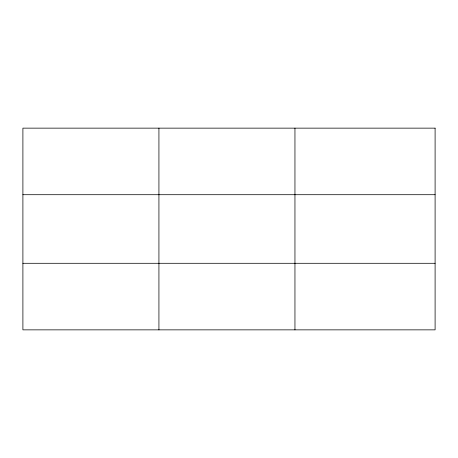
<?xml version="1.0" encoding="UTF-8"?>
<svg xmlns="http://www.w3.org/2000/svg" width="458" height="458" viewBox="0 0 458 458"><rect width="100%" height="100%" fill="white"/><g stroke="black" fill="none" stroke-linecap="round" stroke-linejoin="round"><path stroke-width="0.69" d="M158.926 128.143L158.926 329.857M294.952 128.143L294.952 329.857M22.9 194.707L435.1 194.707M22.9 263.293L435.1 263.293M435.1 128.143L435.1 329.857L22.9 329.857L22.9 128.143L435.1 128.143"/></g></svg>
